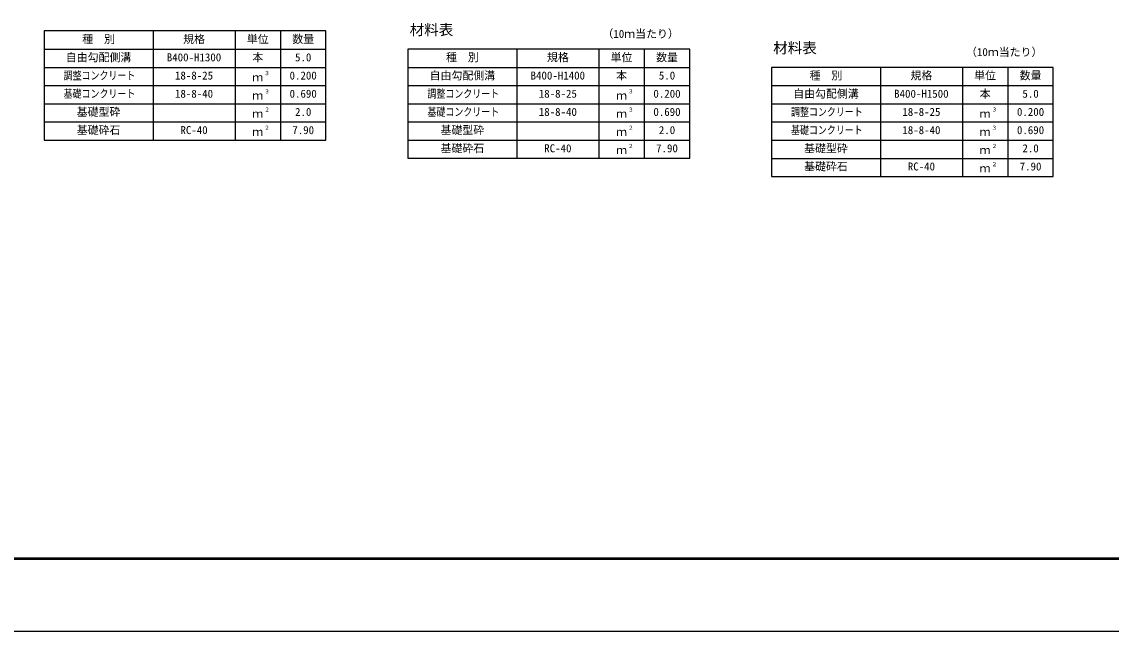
# Model space of a CAD drawing. Units: millimetres, scale not verified. Extents: x -16800 to 16800, y -5940 to 5940.
# Drawn here: x 5685 to 11674, y -5940 to -2590 of the extents above; entities that cross this region are included whole.
import ezdxf
from ezdxf.enums import TextEntityAlignment as Align

# ---------------------------------------------------------------- set-up
doc = ezdxf.new("R2010")
doc.units = ezdxf.units.MM
doc.header["$LTSCALE"] = 20
for name, color, linetype, lineweight in [('0-1_Defpoints', 5, 'Continuous', 25), ('0-3_HYO', 3, 'Continuous', 25), ('0-4_HYO2', 4, 'Continuous', 25), ('0-6_TXT', 7, 'Continuous', 25), ('0-7_WAKU', 3, 'Continuous', 25)]:
    doc.layers.add(name, color=color, linetype=linetype, lineweight=lineweight)
doc.styles.add('ＭＳ ゴシック', font='')
doc.styles.get('ＭＳ ゴシック').set_extended_font_data('MS Gothic')

msp = doc.modelspace()

# ---------------------------------------------------------------- linework, layer by layer
at = {"layer": '0-1_Defpoints'}
msp.add_lwpolyline([(0, -5940), (16800, -5940), (16800, 5940), (0, 5940)], close=True, dxfattribs=at)
at = {"layer": '0-3_HYO'}
for p, q in [((6406.78, -2640.42), (6406.78, -3240.42)), ((6856.78, -2640.42), (6856.78, -3240.42)), ((7106.78, -2640.42), (7106.78, -3240.42)), ((5806.78, -2740.42), (7356.78, -2740.42)), ((8406.78, -2740.42), (8406.78, -3340.42)), ((8856.78, -2740.42), (8856.78, -3340.42)), ((9106.78, -2740.42), (9106.78, -3340.42)), ((7806.78, -2840.42), (9356.78, -2840.42)), ((10405.41, -2840.47), (10405.41, -3440.47)), ((10855.41, -2840.47), (10855.41, -3440.47)), ((11105.41, -2840.47), (11105.41, -3440.47)), ((9805.41, -2940.47), (11355.41, -2940.47))]:
    msp.add_line(p, q, dxfattribs=at)
for points in [[(5806.78, -3240.42), (7356.78, -3240.42), (7356.78, -2640.42), (5806.78, -2640.42)], [(7806.78, -3340.42), (9356.78, -3340.42), (9356.78, -2740.42), (7806.78, -2740.42)], [(9805.41, -3440.47), (11355.41, -3440.47), (11355.41, -2840.47), (9805.41, -2840.47)]]:
    msp.add_lwpolyline(points, close=True, dxfattribs=at)
at = {"layer": '0-4_HYO2'}
for p, q in [((5806.78, -2840.42), (7356.78, -2840.42)), ((5806.78, -2940.42), (7356.78, -2940.42)), ((7806.78, -2940.42), (9356.78, -2940.42)), ((5806.78, -3040.42), (7356.78, -3040.42)), ((7806.78, -3040.42), (9356.78, -3040.42)), ((9805.41, -3040.47), (11355.41, -3040.47)), ((5806.78, -3140.42), (7356.78, -3140.42)), ((7806.78, -3140.42), (9356.78, -3140.42)), ((9805.41, -3140.47), (11355.41, -3140.47)), ((7806.78, -3240.42), (9356.78, -3240.42)), ((9805.41, -3240.47), (11355.41, -3240.47)), ((9805.41, -3340.47), (11355.41, -3340.47))]:
    msp.add_line(p, q, dxfattribs=at)
at = {"layer": '0-7_WAKU', "lineweight": 50}
msp.add_lwpolyline([(400, -5540), (16400, -5540), (16400, 5540), (400, 5540)], close=True, dxfattribs=at)

# ---------------------------------------------------------------- texts
at = {"layer": '0-6_TXT', "style": 'ＭＳ ゴシック'}
for s, height, p in [('材料表', 58.65, (7816.78, -2680.42)), ('（10ｍ当たり）', 43.99, (8876.78, -2691.42)), ('種\u3000別', 43.99, (6016.78, -2720.42)), ('規格', 43.99, (6571.78, -2720.42)), ('単位', 43.99, (6921.78, -2720.42)), ('数量', 43.99, (7171.78, -2720.42)), ('材料表', 58.65, (9815.41, -2780.47)), ('（10ｍ当たり）', 43.99, (10875.41, -2791.47)), ('自由勾配側溝', 43.99, (5926.78, -2820.42)), ('B400-H1300', 43.99, (6481.78, -2820.42)), ('本', 43.99, (6951.78, -2820.42)), ('5.0', 43.99, (7186.78, -2820.42)), ('種\u3000別', 43.99, (8016.78, -2820.42)), ('規格', 43.99, (8571.78, -2820.42)), ('単位', 43.99, (8921.78, -2820.42)), ('数量', 43.99, (9171.78, -2820.42)), ('18-8-25', 43.99, (6526.78, -2920.42)), ('３', 21.99, (7017.32, -2890.06)), ('0.200', 43.99, (7156.78, -2920.42)), ('自由勾配側溝', 43.99, (7926.78, -2920.42)), ('B400-H1400', 43.99, (8481.78, -2920.42)), ('本', 43.99, (8951.78, -2920.42)), ('5.0', 43.99, (9186.78, -2920.42)), ('種\u3000別', 43.99, (10015.41, -2920.47)), ('規格', 43.99, (10570.41, -2920.47)), ('単位', 43.99, (10920.41, -2920.47)), ('数量', 43.99, (11170.41, -2920.47)), ('ｍ', 43.99, (6951.78, -2930.42)), ('18-8-40', 43.99, (6526.78, -3020.42)), ('ｍ', 43.99, (6951.78, -3030.42)), ('３', 21.99, (7017.32, -2990.06)), ('0.690', 43.99, (7156.78, -3020.42)), ('18-8-25', 43.99, (8526.78, -3020.42)), ('ｍ', 43.99, (8951.78, -3030.42)), ('３', 21.99, (9017.32, -2990.05)), ('0.200', 43.99, (9156.78, -3020.42)), ('自由勾配側溝', 43.99, (9925.41, -3020.47)), ('B400-H1500', 43.99, (10480.41, -3020.47)), ('本', 43.99, (10950.41, -3020.47)), ('5.0', 43.99, (11185.41, -3020.47)), ('基礎型砕', 43.99, (5986.78, -3120.42)), ('ｍ', 43.99, (6951.78, -3130.42)), ('２', 21.99, (7017.32, -3090.06)), ('2.0', 43.99, (7186.78, -3120.42)), ('18-8-40', 43.99, (8526.78, -3120.42)), ('ｍ', 43.99, (8951.78, -3130.42)), ('３', 21.99, (9017.32, -3090.05)), ('0.690', 43.99, (9156.78, -3120.42)), ('18-8-25', 43.99, (10525.41, -3120.47)), ('ｍ', 43.99, (10950.41, -3130.47)), ('３', 21.99, (11015.95, -3090.1)), ('0.200', 43.99, (11155.41, -3120.47)), ('基礎砕石', 43.99, (5986.78, -3220.42)), ('RC-40', 43.99, (6556.78, -3220.42)), ('２', 21.99, (7017.32, -3190.06)), ('7.90', 43.99, (7171.78, -3220.42)), ('基礎型砕', 43.99, (7986.78, -3220.42)), ('２', 21.99, (9017.32, -3190.05)), ('2.0', 43.99, (9186.78, -3220.42)), ('18-8-40', 43.99, (10525.41, -3220.47)), ('３', 21.99, (11015.95, -3190.1)), ('0.690', 43.99, (11155.41, -3220.47)), ('ｍ', 43.99, (6951.78, -3230.42)), ('ｍ', 43.99, (8951.78, -3230.42)), ('ｍ', 43.99, (10950.41, -3230.47)), ('基礎砕石', 43.99, (7986.78, -3320.42)), ('RC-40', 43.99, (8556.78, -3320.42)), ('ｍ', 43.99, (8951.78, -3330.42)), ('２', 21.99, (9017.32, -3290.05)), ('7.90', 43.99, (9171.78, -3320.42)), ('基礎型砕', 43.99, (9985.41, -3320.47)), ('ｍ', 43.99, (10950.41, -3330.47)), ('２', 21.99, (11015.95, -3290.1)), ('2.0', 43.99, (11185.41, -3320.47)), ('基礎砕石', 43.99, (9985.41, -3420.47)), ('RC-40', 43.99, (10555.41, -3420.47)), ('ｍ', 43.99, (10950.41, -3430.47)), ('２', 21.99, (11015.95, -3390.1)), ('7.90', 43.99, (11170.41, -3420.47))]:
    msp.add_text(s, height=height, dxfattribs=at).set_placement(p, align=Align.BOTTOM_LEFT)
at = {"layer": '0-6_TXT', "style": 'ＭＳ ゴシック', "width": 0.8}
for s, p in [('調整コンクリート', (5914.78, -2920.42)), ('基礎コンクリート', (5914.78, -3020.42)), ('調整コンクリート', (7914.78, -3020.42)), ('基礎コンクリート', (7914.78, -3120.42)), ('調整コンクリート', (9913.41, -3120.47)), ('基礎コンクリート', (9913.41, -3220.47))]:
    msp.add_text(s, height=43.99, dxfattribs=at).set_placement(p, align=Align.BOTTOM_LEFT)

doc.saveas('drawing.dxf')
